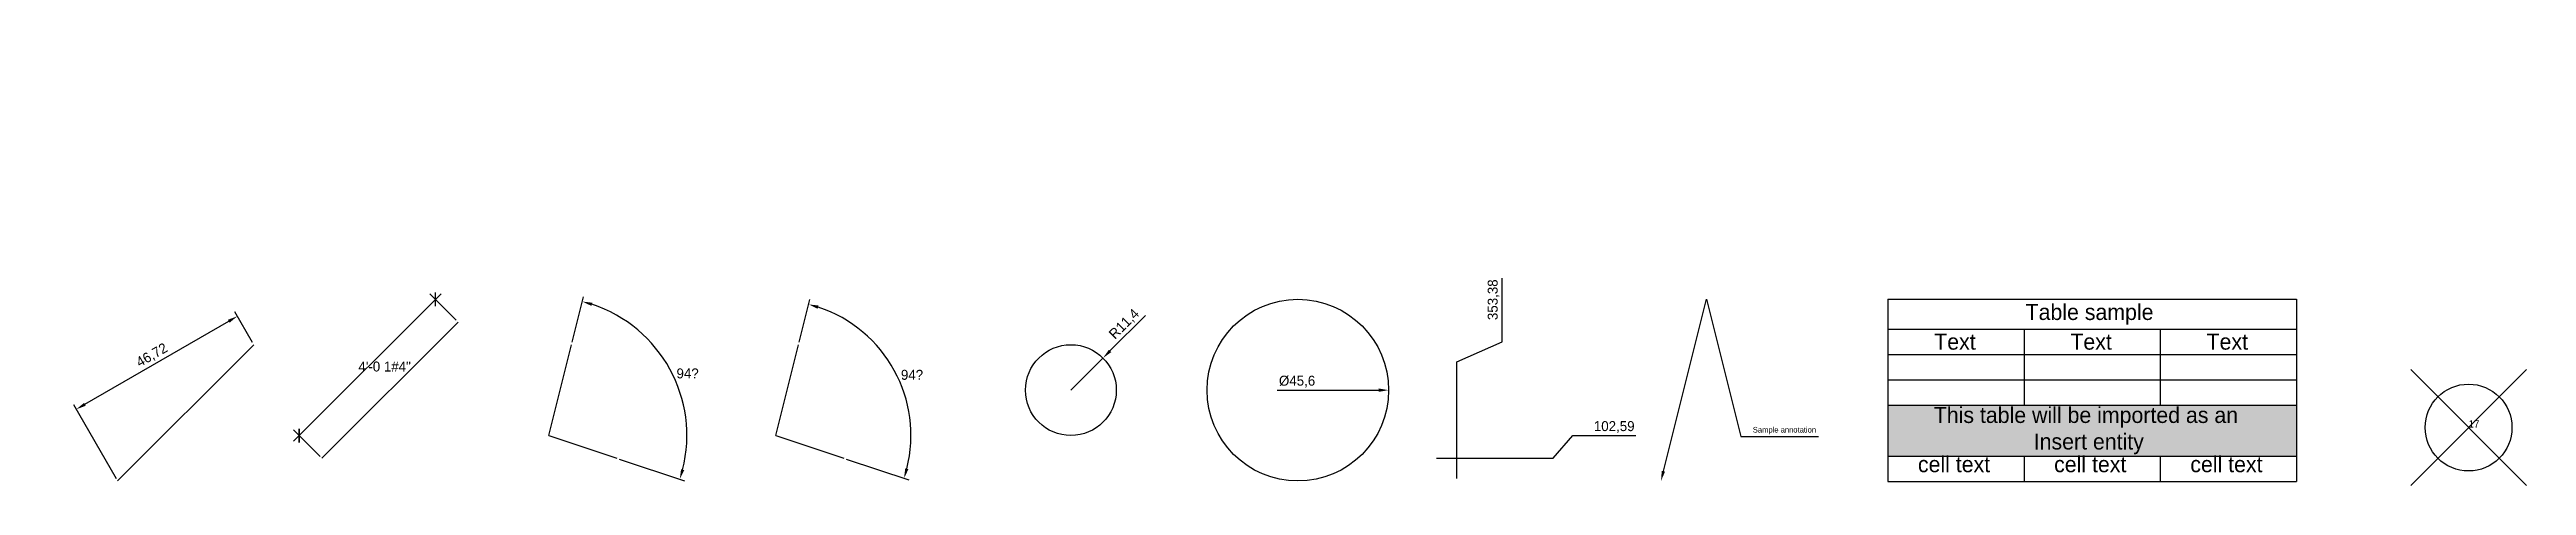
# Model space of a CAD drawing. Extents: x -15 to 935, y -15 to 111.
# Drawn here: x 313 to 935, y 2 to 111 of the extents above; entities that cross this region are included whole.
import ezdxf

# ---------------------------------------------------------------- set-up
doc = ezdxf.new("R2010")
doc.units = 0
doc.header["$PDMODE"] = 34
doc.header["$PDSIZE"] = 0.1
doc.layers.get('0').update_dxf_attribs({"linetype": 'CONTINUOUS'})
doc.layers.get('DEFPOINTS').update_dxf_attribs({"linetype": 'CONTINUOUS'})
doc.layers.add('LAYER1', color=7, linetype='CONTINUOUS')
doc.layers.add('LAYER2', color=65, linetype='CONTINUOUS')
doc.dimstyles.get("Standard").update_dxf_attribs({"dimtxt": 0.18, "dimasz": 0.18, "dimexe": 0.18, "dimexo": 0.0625, "dimgap": 0.09, "dimtad": 0, "dimtih": 1, "dimtoh": 1, "dimzin": 0, "dimcen": 0.09, "dimazin": 3, "dimtfac": 1, "dimtofl": 0, "dimtmove": 0, "dimatfit": 3})

# ---------------------------------------------------------------- blocks, each defined once
blk = doc.blocks.new('*U70')
at = {"layer": 'LAYER1'}
blk.add_lwpolyline([(718.48, 5.37), (729.27, 48.54), (737.9, 14.07), (757.4, 14.07)], dxfattribs=at)
blk.add_solid([(718.88, 5.27), (717.87, 2.94), (718.07, 5.47)], dxfattribs=at)
blk = doc.blocks.new('*U71')
at = {"layer": 'LAYER1'}
blk.add_text('Sample annotation', height=1.4249, dxfattribs=at).set_placement((740.93, 15.09))
blk = doc.blocks.new('*U81')
at = {"layer": 'LAYER1', "color": 0}
blk.add_text('46,72', height=2.5, rotation=30, dxfattribs=at).set_placement((335.85, 31.43))
blk = doc.blocks.new('*D17')
at = {"layer": 'DEFPOINTS', "color": 0}
for p in [(360.36, 44.29), (364.49, 37.14), (330.29, 2.94)]:
    blk.add_point(p, dxfattribs=at)
at = {"layer": 'LAYER1', "color": 0}
for p, q in [((364.17, 37.68), (359.73, 45.37)), ((322.07, 22.18), (358.19, 43.04)), ((329.98, 3.48), (319.28, 22.02))]:
    blk.add_line(p, q, dxfattribs=at)
for points in [[(357.98, 43.4), (358.4, 42.68), (360.36, 44.29)], [(321.86, 22.54), (322.27, 21.82), (319.9, 20.93)]]:
    blk.add_solid(points, dxfattribs=at)
blk.add_blockref('*U81', (0, 0))
blk = doc.blocks.new('*D18')
at = {"layer": 'DEFPOINTS', "color": 0}
for p in [(444.28, 37.14), (472.36, 22.16), (438.58, 14.34), (455.68, 8.64)]:
    blk.add_point(p, dxfattribs=at)
at = {"layer": 'LAYER1', "color": 0}
for p, q in [((444.43, 37.75), (447.3, 49.19)), ((456.28, 8.44), (472.66, 2.98))]:
    blk.add_line(p, q, dxfattribs=at)
blk.add_arc((438.58, 14.34), 34.67, 345.69747, 71.83134, dxfattribs=at)
for points in [[(449.28, 46.88), (449.51, 47.68), (446.99, 47.98)], [(472.58, 5.66), (471.78, 5.89), (471.47, 3.38)]]:
    blk.add_solid(points, dxfattribs=at)
blk.add_text('94?', height=2.5, dxfattribs=at).set_placement((470.64, 28.69))
blk = doc.blocks.new('*D19')
at = {"layer": 'DEFPOINTS', "color": 0}
for p in [(501.28, 37.14), (528.65, 21.99), (495.58, 14.34), (495.58, 14.34), (512.68, 8.64)]:
    blk.add_point(p, dxfattribs=at)
at = {"layer": 'LAYER1', "color": 0}
for p, q in [((501.43, 37.75), (504.12, 48.48)), ((513.27, 8.44), (528.97, 3.21))]:
    blk.add_line(p, q, dxfattribs=at)
blk.add_arc((495.58, 14.34), 33.94, 345.78623, 71.74257, dxfattribs=at)
for points in [[(506.1, 46.17), (506.33, 46.97), (503.81, 47.27)], [(528.88, 5.89), (528.08, 6.12), (527.78, 3.61)]]:
    blk.add_solid(points, dxfattribs=at)
blk.add_text('94?', height=2.5, dxfattribs=at).set_placement((527, 28.34))
blk = doc.blocks.new('*U85')
at = {"layer": 'LAYER1', "color": 0}
blk.add_text('R11,4', height=2.5, rotation=45, dxfattribs=at).set_placement((580.73, 38.38))
blk = doc.blocks.new('*D24')
at = {"layer": 'DEFPOINTS', "color": 0}
for p in [(577.74, 33.8), (569.68, 25.74)]:
    blk.add_point(p, dxfattribs=at)
at = {"layer": 'LAYER1', "color": 0}
for p, q in [((588.43, 44.5), (579.5, 35.57)), ((569.68, 25.74), (577.74, 33.8))]:
    blk.add_line(p, q, dxfattribs=at)
blk.add_solid([(579.21, 35.86), (579.8, 35.27), (577.74, 33.8)], dxfattribs=at)
blk.add_blockref('*U85', (0, 0))
blk = doc.blocks.new('*U82')
at = {"layer": 'LAYER1', "color": 0}
blk.add_text('Ø45,6', height=2.5, dxfattribs=at).set_placement((621.93, 26.86))
blk = doc.blocks.new('*D25')
at = {"layer": 'DEFPOINTS', "color": 0}
for p in [(603.87, 25.74), (649.47, 25.74)]:
    blk.add_point(p, dxfattribs=at)
at = {"layer": 'LAYER1', "color": 0}
blk.add_line((621.44, 25.74), (646.97, 25.74), dxfattribs=at)
blk.add_solid([(646.97, 26.16), (646.97, 25.32), (649.47, 25.74)], dxfattribs=at)
blk.add_blockref('*U82', (0, 0))
blk = doc.blocks.new('*U83')
at = {"layer": 'LAYER1', "color": 0}
blk.add_text('102,59', height=2.5, dxfattribs=at).set_placement((701.01, 15.46))
blk = doc.blocks.new('*D20')
at = {"layer": 'DEFPOINTS', "color": 0}
for p in [(313.19, 111.24), (700.77, 14.34), (660.87, 8.64)]:
    blk.add_point(p, dxfattribs=at)
at = {"layer": 'LAYER1', "color": 0}
for p, q in [((690.77, 8.64), (695.77, 14.34)), ((695.77, 14.34), (711.54, 14.34)), ((661.5, 8.64), (690.77, 8.64))]:
    blk.add_line(p, q, dxfattribs=at)
blk.add_blockref('*U83', (0, 0))
blk = doc.blocks.new('*U84')
at = {"layer": 'LAYER1', "color": 0}
blk.add_text('353,38', height=2.5, rotation=90, dxfattribs=at).set_placement((676.85, 43.32))
blk = doc.blocks.new('*D21')
at = {"layer": 'DEFPOINTS', "color": 0}
for p in [(313.19, 111.24), (677.97, 42.84), (666.57, 2.94)]:
    blk.add_point(p, dxfattribs=at)
at = {"layer": 'LAYER1', "color": 0}
for p, q in [((677.97, 37.84), (677.97, 53.85)), ((666.57, 32.84), (677.97, 37.84)), ((666.57, 3.57), (666.57, 32.84))]:
    blk.add_line(p, q, dxfattribs=at)
blk.add_blockref('*U84', (0, 0))
blk = doc.blocks.new('_ARCHTICK')
at = {"color": 0, "linetype": 'BYBLOCK', "const_width": 0.15}
blk.add_lwpolyline([(-0.5, -0.5), (0.5, 0.5)], dxfattribs=at)
blk = doc.blocks.new('*D22')
at = {"layer": 'DEFPOINTS', "color": 0}
for p in [(410.08, 48.54), (415.78, 42.84), (381.59, 8.64)]:
    blk.add_point(p, dxfattribs=at)
at = {"layer": 'LAYER1', "color": 1}
blk.add_line((374.47, 12.93), (411.5, 49.95), dxfattribs=at)
at = {"layer": 'LAYER1', "color": 0}
for p, q in [((415.34, 43.28), (408.67, 49.95)), ((381.14, 9.08), (374.47, 15.75))]:
    blk.add_line(p, q, dxfattribs=at)
at = {"layer": 'LAYER1', "color": 1, "xscale": 2.5, "yscale": 2.5, "zscale": 2.5}
for p, rotation in [((410.08, 48.54), 44.99999999999998), ((375.89, 14.34), 224.99999999999994)]:
    blk.add_blockref('_ARCHTICK', p, dxfattribs=dict(at, rotation=rotation))
at = {"layer": 'LAYER1', "color": 0}
blk.add_text('4\'-0 1#4"', height=2.5, dxfattribs=at).set_placement((390.76, 30.42))
blk = doc.blocks.new('*U72')
at = {"layer": 'LAYER1'}
for p, q in [((774.87, 48.54), (877.46, 48.54)), ((774.87, 48.54), (774.87, 21.99)), ((877.46, 48.54), (877.46, 21.99)), ((774.87, 41.05), (877.46, 41.05)), ((809.06, 41.05), (809.06, 21.99)), ((843.26, 41.05), (843.26, 21.99)), ((774.87, 34.7), (877.46, 34.7)), ((774.87, 28.35), (877.46, 28.35)), ((774.87, 9.17), (774.87, 2.82)), ((809.06, 9.17), (877.46, 9.17)), ((809.06, 9.17), (809.06, 2.82)), ((843.26, 9.17), (843.26, 2.82)), ((877.46, 9.17), (877.46, 2.82)), ((774.87, 2.82), (877.46, 2.82))]:
    blk.add_line(p, q, dxfattribs=at)
at = {"layer": 'LAYER1', "color": 8}
blk.add_line((774.87, 48.54), (774.87, 48.54), dxfattribs=at)
at = {"layer": 'LAYER1', "color": 63}
for p, q in [((774.87, 21.99), (877.46, 21.99)), ((774.87, 21.99), (774.87, 9.17)), ((877.46, 21.99), (877.46, 9.17)), ((774.87, 9.17), (809.06, 9.17))]:
    blk.add_line(p, q, dxfattribs=at)
at = {"layer": 'LAYER1', "color": 165}
blk.add_solid([(774.87, 21.99), (774.87, 9.17), (877.46, 21.99), (877.46, 9.17)], dxfattribs=at)
at = {"layer": 'LAYER1'}
for s, p in [('Table sample', (809.44, 43.35)), ('Text', (786.49, 35.9)), ('Text', (820.68, 35.9)), ('Text', (854.88, 35.9)), ('cell text', (782.4, 5.14)), ('cell text', (816.6, 5.14)), ('cell text', (850.8, 5.14))]:
    blk.add_text(s, height=4, dxfattribs=at).set_placement(p)
at = {"layer": 'LAYER1', "color": 7}
for s, p in [('This table will be imported as an', (786.38, 17.5)), ('Insert entity', (811.48, 10.84))]:
    blk.add_text(s, height=4, dxfattribs=at).set_placement(p)
blk = doc.blocks.new('MYBLOCK')
for p, q in [((-40, -40), (40, 40)), ((-40, 40), (40, -40))]:
    blk.add_line(p, q)
blk.add_circle((0, 0), 30)
blk.add_attdef('ATTINFO', (0, 0), '', height=5)

msp = doc.modelspace()

# ---------------------------------------------------------------- linework, layer by layer
at = {"layer": 'LAYER2'}
for p, q in [((381.586, 8.641), (415.785, 42.839)), ((330.289, 2.941), (364.487, 37.139)), ((438.583, 14.341), (444.283, 37.139)), ((495.58, 14.341), (501.28, 37.139)), ((438.583, 14.341), (455.682, 8.641)), ((495.58, 14.341), (512.679, 8.641))]:
    msp.add_line(p, q, dxfattribs=at)
for centre, radius in [((626.674, 25.74), 22.799), ((569.676, 25.74), 11.399)]:
    msp.add_circle(centre, radius, dxfattribs=at)

# ---------------------------------------------------------------- block references
for name in ['*U70', '*U72', '*U71']:
    msp.add_blockref(name, (0, 0))
at = {"layer": 'LAYER1', "xscale": 0.36337369484720056, "yscale": 0.36337369484720056, "zscale": 0.36337369484720056}
msp.add_blockref('MYBLOCK', (920.68, 16.353), dxfattribs=at).add_auto_attribs({'ATTINFO': '17'})

# ---------------------------------------------------------------- dimensions: what is measured, and where the dimension line sits
at = {"layer": 'LAYER1'}
for feature_location, offset, dtype, picture, middle in [((660.872, 8.641), (39.898, 5.7), 0, '*D20', (706.469, 16.468)), ((666.571, 2.941), (11.399, 39.898), 1, '*D21', (675.843, 48.655))]:
    dim = msp.add_ordinate_dim(feature_location=feature_location, offset=offset, dtype=dtype, origin=(313.19, 111.235), dimstyle='Standard', dxfattribs=at)
    dim.commit()
    dim.dimension.update_dxf_attribs({"geometry": picture, "text_midpoint": middle})
dim = msp.add_aligned_dim(p1=(381.586, 8.641), p2=(415.785, 42.839), distance=8.061, dimstyle='Standard', override={"dimexe": 2, "dimzin": 8, "dimlunit": 4, "dimblk1": 'ARCHTICK', "dimblk2": 'ARCHTICK', "dimsah": 1, "dimdle": 2, "dimclrd": 1, "dimfrac": 1}, dxfattribs=at)
dim.commit()
dim.dimension.update_dxf_attribs({"geometry": '*D22', "text_midpoint": (390.757, 33.668)})
dim = msp.add_linear_dim(base=(360.358, 44.291), p1=(330.289, 2.941), p2=(364.487, 37.139), angle=30, dimstyle='Standard', dxfattribs=at)
dim.commit()
dim.dimension.update_dxf_attribs({"geometry": '*D17', "text_midpoint": (339.066, 34.455)})
dim = msp.add_angular_dim_3p(base=(472.36, 22.158), center=(438.583, 14.341), p1=(455.682, 8.641), p2=(444.283, 37.139), dimstyle='Standard', override={"dimdec": 0}, dxfattribs=at)
dim.commit()
dim.dimension.update_dxf_attribs({"geometry": '*D18', "text_midpoint": (470.642, 31.939)})
dim = msp.add_angular_dim_2l(base=(528.647, 21.994), line1=((495.58, 14.341), (501.28, 37.139)), line2=((495.58, 14.341), (512.679, 8.641)), dimstyle='Standard', override={"dimdec": 0}, dxfattribs=at)
dim.commit()
dim.dimension.update_dxf_attribs({"geometry": '*D19', "text_midpoint": (527, 31.588)})
dim = msp.add_radius_dim(center=(569.676, 25.74), mpoint=(577.737, 33.801), dimstyle='Standard', dxfattribs=at)
dim.commit()
dim.dimension.update_dxf_attribs({"geometry": '*D24', "text_midpoint": (583.348, 42.421)})
dim = msp.add_diameter_dim_2p(p1=(603.875, 25.74), p2=(649.472, 25.74), dimstyle='Standard', dxfattribs=at)
dim.commit()
dim.dimension.update_dxf_attribs({"geometry": '*D25', "text_midpoint": (626.674, 25.74), "dimtype": 131})

doc.saveas('drawing.dxf')
